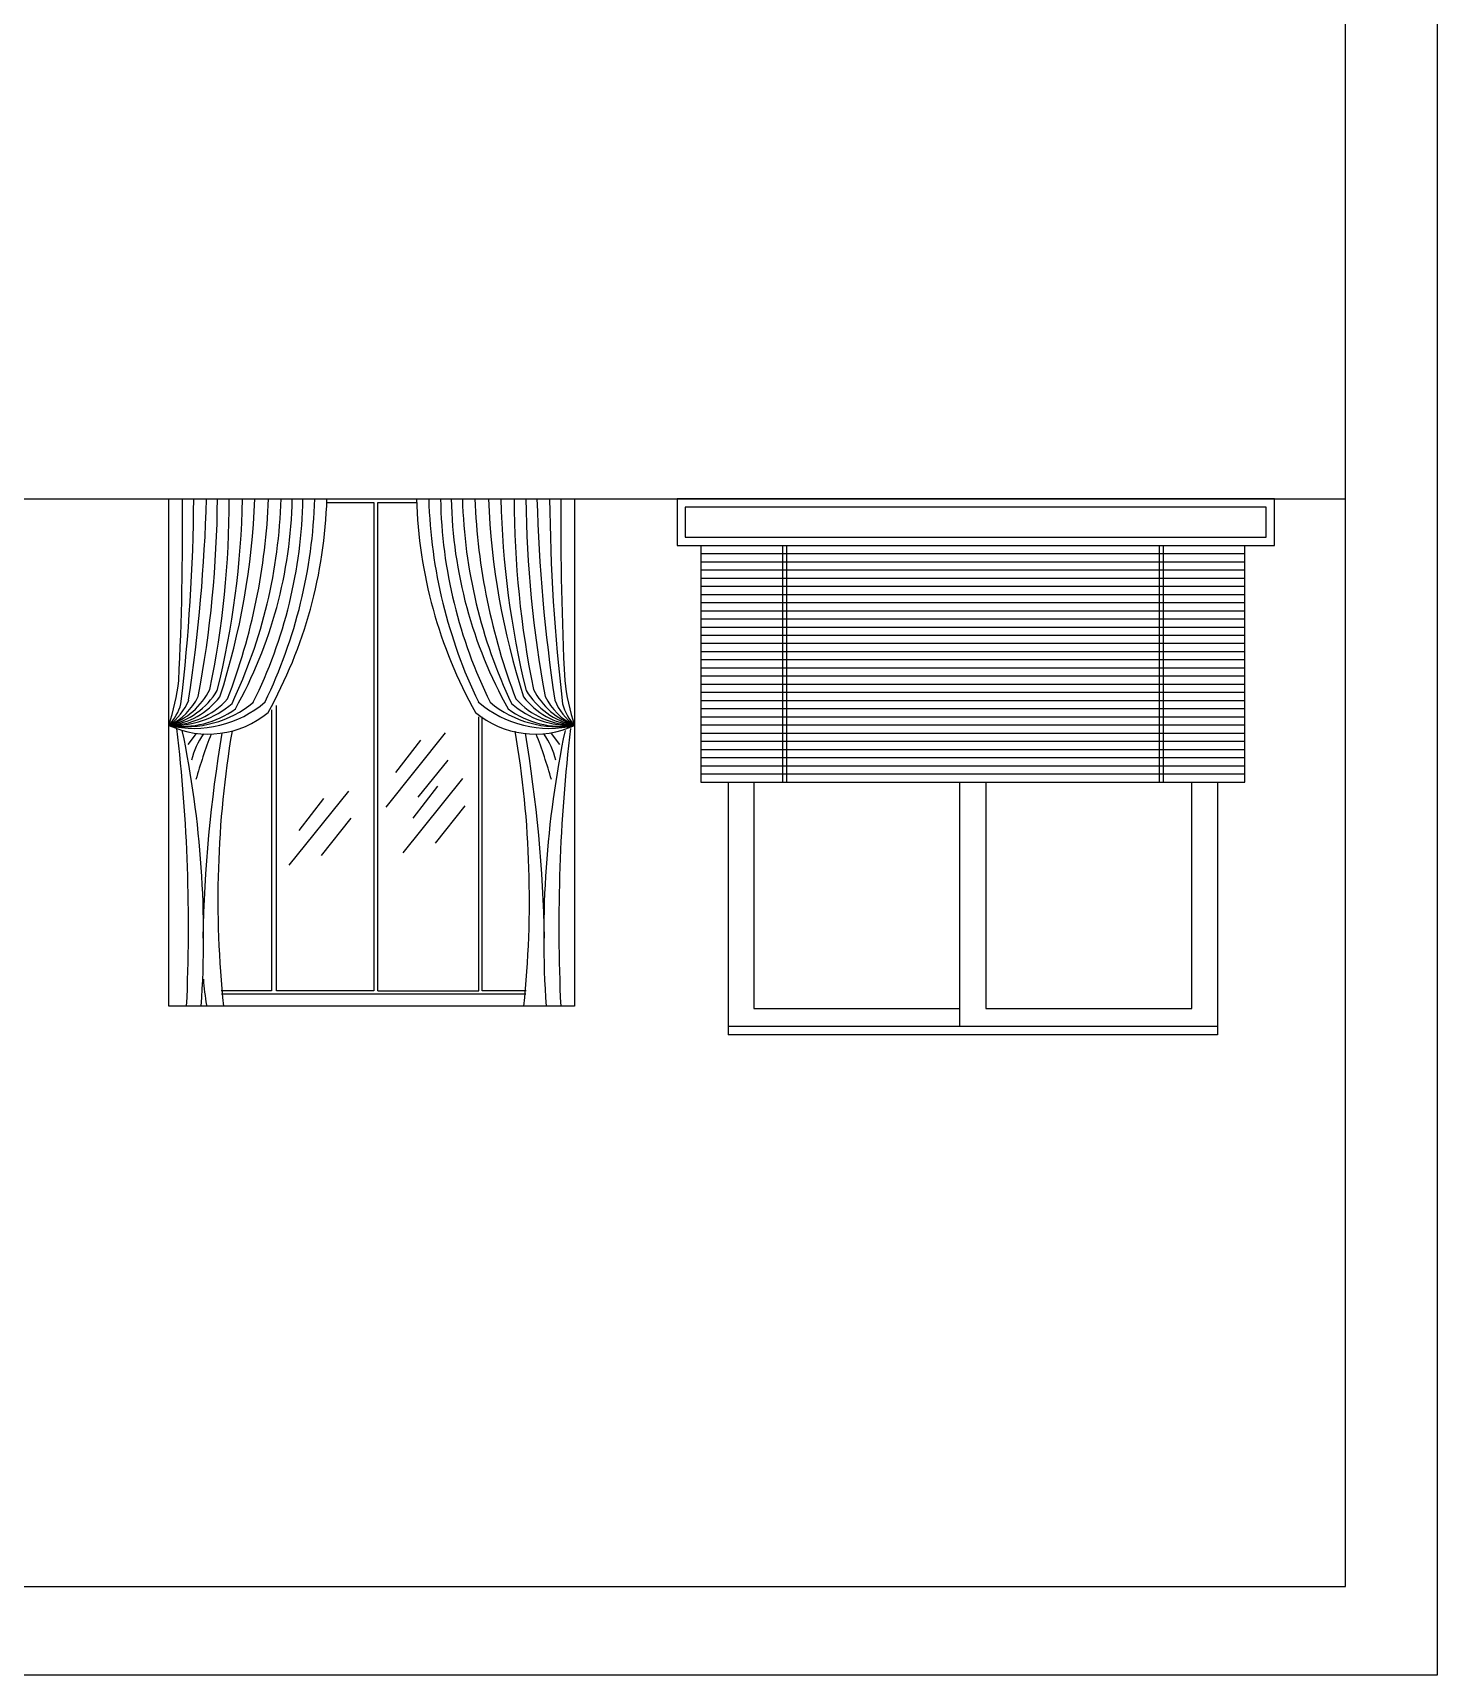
# Model space of a CAD drawing. Header units: inches. Extents: x 9.8 to 52.3, y 14.9 to 39.7.
# Drawn here: x 47.18 to 52.35, y 14.87 to 20.91 of the extents above; entities that cross this region are included whole.
import ezdxf

# ---------------------------------------------------------------- set-up
doc = ezdxf.new("R2010")
doc.units = ezdxf.units.IN
doc.header["$MEASUREMENT"] = 0
for name, color, linetype in [('02', 2, 'Continuous'), ('4', 4, 'Continuous'), ('kadrbm', 4, 'Continuous')]:
    doc.layers.add(name, color=color, linetype=linetype)

# ---------------------------------------------------------------- blocks, each defined once
blk = doc.blocks.new('kadrbm')
at = {"layer": 'kadrbm', "color": 4}
blk.add_lwpolyline([(0, 0), (0, 24.7972), (21, 24.7972), (21, 0), (0, 0)], close=True, dxfattribs=at)
blk.add_lwpolyline([(20.6631, 0.3257), (20.6631, 24.4603), (0.3369, 24.4603), (0.3369, 0.3257), (20.6631, 0.3257)], dxfattribs=at)

msp = doc.modelspace()

# ---------------------------------------------------------------- linework, layer by layer
at = {"layer": '02'}
for p, q in [((49.6385, 19.0266), (49.6385, 18.1566)), ((49.9385, 19.0266), (49.9385, 18.1566)), ((49.9535, 19.0266), (49.9535, 18.1566)), ((51.3235, 19.0266), (51.3235, 18.1566)), ((51.3385, 19.0266), (51.3385, 18.1566)), ((51.6385, 18.1566), (51.6385, 19.0266)), ((49.6385, 18.9966), (51.6385, 18.9966)), ((49.6385, 18.9666), (51.6385, 18.9666)), ((49.6385, 18.9366), (51.6385, 18.9366)), ((49.6385, 18.9066), (51.6385, 18.9066)), ((49.6385, 18.8766), (51.6385, 18.8766)), ((49.6385, 18.8466), (51.6385, 18.8466)), ((49.6385, 18.8166), (51.6385, 18.8166)), ((49.6385, 18.7866), (51.6385, 18.7866)), ((49.6385, 18.7566), (51.6385, 18.7566)), ((49.6385, 18.7266), (51.6385, 18.7266)), ((49.6385, 18.6966), (51.6385, 18.6966)), ((49.6385, 18.6666), (51.6385, 18.6666)), ((49.6385, 18.6366), (51.6385, 18.6366)), ((49.6385, 18.6066), (51.6385, 18.6066)), ((49.6385, 18.5766), (51.6385, 18.5766)), ((49.6385, 18.5466), (51.6385, 18.5466)), ((49.6385, 18.5166), (51.6385, 18.5166)), ((49.6385, 18.4866), (51.6385, 18.4866)), ((49.6385, 18.4566), (51.6385, 18.4566)), ((49.6385, 18.4266), (51.6385, 18.4266)), ((49.6385, 18.3966), (51.6385, 18.3966)), ((49.6385, 18.3666), (51.6385, 18.3666)), ((49.6385, 18.3366), (51.6385, 18.3366)), ((49.6385, 18.3066), (51.6385, 18.3066)), ((49.6385, 18.2766), (51.6385, 18.2766)), ((49.6385, 18.2466), (51.6385, 18.2466)), ((49.6385, 18.2166), (51.6385, 18.2166)), ((49.6385, 18.1866), (51.6385, 18.1866)), ((49.6385, 18.1566), (51.6385, 18.1566)), ((49.7385, 18.1566), (49.7385, 17.2266)), ((49.8332, 18.1566), (49.8332, 17.3231)), ((50.5911, 17.2588), (50.5911, 18.1566)), ((50.6859, 18.1566), (50.6859, 17.3231)), ((51.4438, 17.3231), (51.4438, 18.1566)), ((51.5385, 18.1566), (51.5385, 17.2266)), ((49.8332, 17.3231), (50.5911, 17.3231)), ((50.6859, 17.3231), (51.4438, 17.3231)), ((49.7385, 17.2588), (51.5385, 17.2588)), ((51.5385, 17.2266), (49.7385, 17.2266)), ((49.7385, 17.2266), (49.7385, 17.2266))]:
    msp.add_line(p, q, dxfattribs=at)
for points in [[(49.5514, 19.0266), (51.7473, 19.0266), (51.7473, 19.1977), (49.5514, 19.1977)], [(49.5814, 19.0566), (51.7173, 19.0566), (51.7173, 19.1677), (49.5814, 19.1677)]]:
    msp.add_lwpolyline(points, close=True, dxfattribs=at)
at = {"layer": '4'}
for p, q in [((31.6824, 19.1977), (52.0086, 19.1977)), ((47.6824, 17.3328), (47.6824, 19.1977)), ((47.6824, 19.1977), (49.1744, 19.1977)), ((48.2627, 19.1844), (48.436, 19.1844)), ((48.436, 19.1844), (48.436, 17.3891)), ((48.4506, 17.3891), (48.4506, 19.1844)), ((48.4506, 19.1844), (48.5941, 19.1844)), ((49.1744, 19.1977), (49.1744, 17.3328)), ((48.0598, 18.4224), (48.0598, 17.3891)), ((48.078, 17.3891), (48.078, 18.4384)), ((48.8218, 17.3891), (48.8218, 18.3964)), ((48.8339, 17.3891), (48.8339, 18.3964)), ((47.7835, 18.3356), (47.7527, 18.294)), ((48.6985, 18.3373), (48.4798, 18.0641)), ((48.6074, 18.31), (48.5163, 18.1916)), ((49.0876, 18.3356), (49.1184, 18.294)), ((48.7077, 18.2372), (48.5983, 18.1006)), ((48.3426, 18.1235), (48.1239, 17.8503)), ((48.7618, 18.169), (48.5431, 17.8958)), ((48.6707, 18.1417), (48.5796, 18.0233)), ((48.2515, 18.0962), (48.1603, 17.9778)), ((48.7709, 18.0689), (48.6616, 17.9323)), ((48.3517, 18.0233), (48.2423, 17.8867)), ((48.0598, 17.3891), (47.8748, 17.3891)), ((47.8764, 17.3776), (48.9947, 17.3776)), ((48.436, 17.3891), (48.078, 17.3891)), ((48.4506, 17.3891), (48.8218, 17.3891)), ((48.9962, 17.3891), (48.8339, 17.3891)), ((49.1744, 17.3328), (47.6824, 17.3328)), ((31.6824, 15.1977), (52.0086, 15.1977))]:
    msp.add_line(p, q, dxfattribs=at)
for centre, radius, start, end in [((36.3234, 19.0989), 11.4097, 357.13993, 0.49624), ((40.8704, 19.2525), 6.904, 353.27937, 359.54555), ((41.7156, 19.3659), 6.1076, 351.4511, 358.42175), ((43.7835, 19.2285), 4.0779, 349.30261, 359.56803), ((44.4273, 19.1944), 3.4771, 348.43231, 0.05424), ((44.7357, 19.2626), 3.2184, 346.16844, 358.84577), ((45.2796, 19.3035), 2.7214, 342.16946, 357.77315), ((45.7326, 19.2882), 2.3182, 339.12336, 357.76353), ((46.2223, 19.2489), 1.8733, 334.61814, 358.43588), ((46.4864, 19.2303), 1.6501, 330.81179, 358.86761), ((46.4128, 19.2314), 1.763, 333.68763, 358.90505), ((46.3748, 19.2532), 1.845, 334.23746, 358.27676), ((46.5471, 19.2482), 1.7174, 330.86725, 358.31575), ((50.3097, 19.2482), 1.7174, 181.68425, 209.13275), ((50.482, 19.2532), 1.845, 181.72324, 205.76254), ((50.444, 19.2314), 1.763, 181.09495, 206.31237), ((50.3704, 19.2303), 1.6501, 181.13239, 209.18821), ((50.6345, 19.2489), 1.8733, 181.56412, 205.38186), ((51.1242, 19.2882), 2.3182, 182.23647, 200.87664), ((51.5772, 19.3035), 2.7214, 182.22685, 197.83054), ((52.1211, 19.2626), 3.2184, 181.15423, 193.83156), ((52.4295, 19.1944), 3.4771, 179.94576, 191.56769), ((53.0733, 19.2285), 4.0779, 180.43197, 190.69739), ((55.1412, 19.3659), 6.1076, 181.57825, 188.5489), ((55.9864, 19.2525), 6.904, 180.45445, 186.72063), ((60.5334, 19.0989), 11.4097, 179.50376, 182.86007), ((46.9435, 18.6149), 0.78, 341.30419, 353.72283), ((47.5932, 18.6195), 0.2698, 289.29412, 333.04286), ((47.6227, 18.636), 0.2776, 282.4146, 329.03694), ((49.2341, 18.636), 0.2776, 210.96306, 257.5854), ((49.2636, 18.6195), 0.2698, 206.95714, 250.70588), ((49.9133, 18.6149), 0.78, 186.27717, 198.69581), ((47.5911, 18.5654), 0.2204, 294.46372, 334.78041), ((47.6544, 18.6348), 0.2714, 275.9124, 322.6556), ((47.6797, 18.6598), 0.295, 270.5218, 317.90736), ((47.5606, 18.5354), 0.2096, 305.53656, 338.3352), ((47.7752, 18.7531), 0.3992, 256.55791, 310.88007), ((47.7446, 18.7479), 0.388, 260.77849, 309.84026), ((47.6985, 18.6926), 0.3282, 267.19398, 311.24549), ((47.5516, 18.4904), 0.1813, 316.17844, 345.35308), ((47.7309, 18.6923), 0.331, 261.57632, 306.33068), ((49.0816, 18.7531), 0.3992, 229.11993, 283.44209), ((49.1122, 18.7479), 0.388, 230.15974, 279.22151), ((49.1259, 18.6923), 0.331, 233.66932, 278.42368), ((49.1584, 18.6926), 0.3282, 228.75451, 272.80602), ((49.1771, 18.6598), 0.295, 222.09264, 269.4782), ((49.2024, 18.6348), 0.2714, 217.3444, 264.0876), ((49.2657, 18.5654), 0.2204, 205.21959, 245.53628), ((49.2962, 18.5354), 0.2096, 201.6648, 234.46344), ((49.3052, 18.4904), 0.1813, 194.64692, 223.82156), ((47.8275, 18.6765), 0.3437, 245.02904, 309.73407), ((49.0293, 18.6765), 0.3437, 230.26593, 294.97096), ((41.5837, 17.6257), 6.1711, 357.27949, 6.76651), ((44.0985, 17.5867), 3.7119, 356.07785, 11.80862), ((48.0279, 18.1754), 0.2694, 144.14642, 166.87144), ((49.3908, 17.7224), 1.6684, 158.53789, 164.6075), ((53.1575, 17.4644), 5.3518, 170.62351, 178.73135), ((51.5779, 17.7242), 3.7151, 170.39518, 186.04733), ((45.2931, 17.7242), 3.7151, 353.95267, 9.60482), ((43.7135, 17.4644), 5.3518, 1.26865, 9.37649), ((47.4803, 17.7224), 1.6684, 15.3925, 21.46211), ((52.7725, 17.5867), 3.7119, 168.19138, 183.92215), ((48.8432, 18.1754), 0.2694, 13.12856, 35.85358), ((55.2874, 17.6257), 6.1711, 173.23349, 182.72051), ((49.0152, 17.525), 1.2095, 184.44214, 188.99958)]:
    msp.add_arc(centre, radius, start, end, dxfattribs=at)

# ---------------------------------------------------------------- block references
at = {"layer": 'kadrbm'}
msp.add_blockref('kadrbm', (31.3455, 14.8721), dxfattribs=at)

doc.saveas('drawing.dxf')
